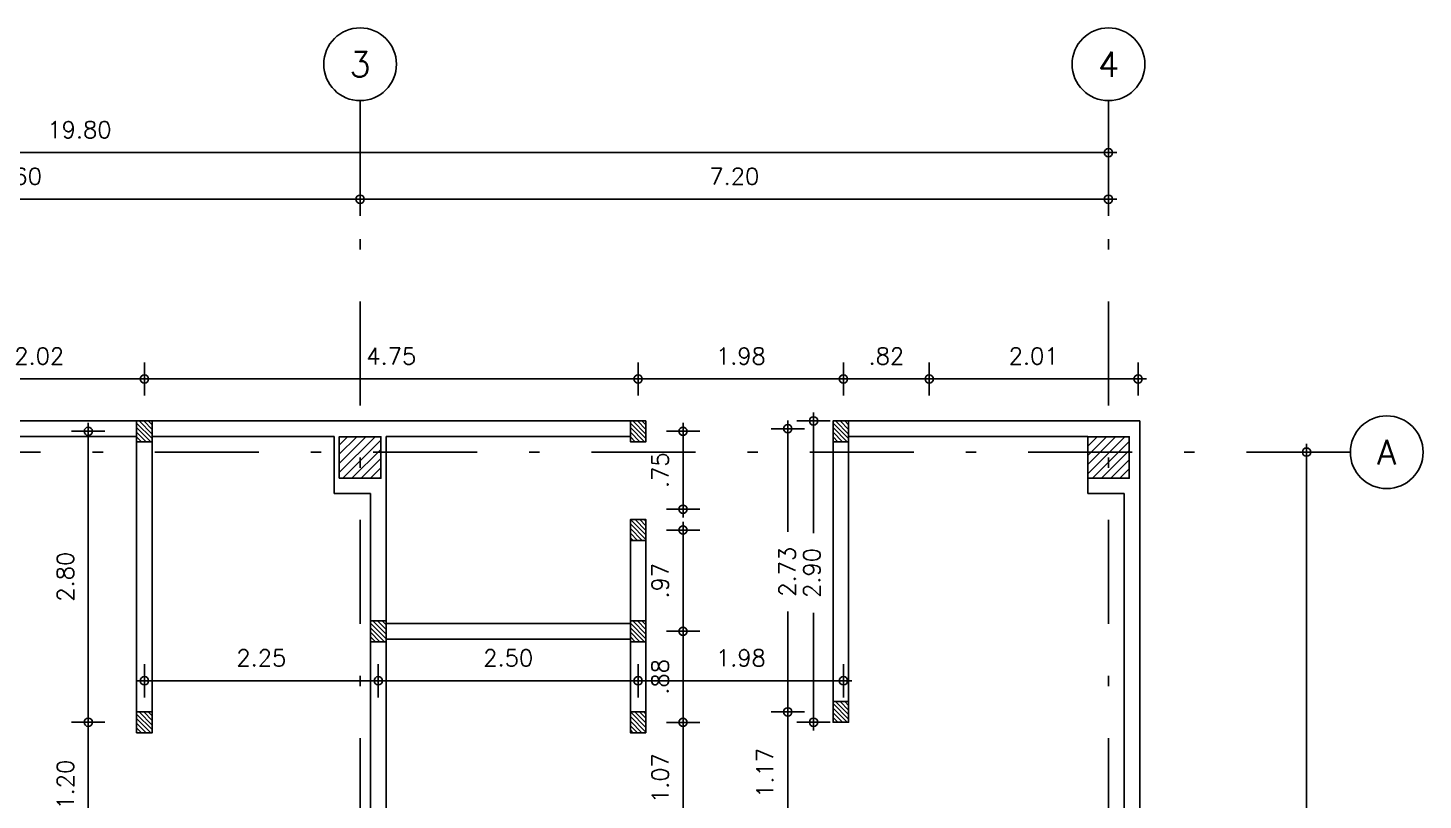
# Model space of a CAD drawing. Header units: feet. Extents: x -398 to 164, y -304 to 319.
# Drawn here: x 150.55 to 163.98, y -87.27 to -79.84 of the extents above; entities that cross this region are included whole.
import ezdxf
from ezdxf.enums import TextEntityAlignment as Align

# ---------------------------------------------------------------- set-up
doc = ezdxf.new("R2010")
doc.units = ezdxf.units.FT
doc.header["$MEASUREMENT"] = 0
doc.linetypes.add('TRAZO_Y_PUNTOX2', pattern=[2, 1, -0.5, 0, -0.5])
doc.layers.get('DEFPOINTS').update_dxf_attribs({"lineweight": 0})
for name, color, linetype in [('A-EJES', 8, 'TRAZO_Y_PUNTOX2'), ('COL-VIS', 1, 'Continuous'), ('COLUMNETAS', 6, 'Continuous'), ('DIM', 7, 'Continuous'), ('HATCH-COL', 9, 'Continuous'), ('MUROS', 1, 'Continuous')]:
    doc.layers.add(name, color=color, linetype=linetype)
doc.styles.add('D100N', font='romans.shx', dxfattribs={"height": 0.16})
doc.styles.add('SETEYCO', font='ROMANS.shx', dxfattribs={"width": 0.9, "height": 0.24})
doc.dimstyles.new('D100', dxfattribs={"dimtxt": 0.15, "dimasz": 0.08, "dimexe": 0, "dimexo": 0, "dimgap": 0.14, "dimtad": 1, "dimzin": 4, "dimdsep": 46, "dimtxsty": 'D100N', "dimblk1": 'DIMBLK', "dimblk2": 'DIMBLK', "dimsah": 1, "dimcen": 0.09, "dimse1": 1, "dimse2": 1, "dimclrd": 9, "dimclre": 256, "dimclrt": 256, "dimadec": 0, "dimazin": 0, "dimtfac": 6, "dimtix": 1, "dimtmove": 2, "dimatfit": 3, "dimfxl": 1, "dimtvp": 0.466667, "dimtolj": 1, "dimtzin": 4, "dimarcsym": 0})
pattern_1 = [(315, (225.418723, -124.818556), (0.022097087, 0.022097087), [])]
pattern_2 = [(315, (232.118724, -124.718582), (0.022097087, 0.022097087), [])]
pattern_3 = [(315, (225.418723, -122.018557), (0.022097087, 0.022097087), [])]
pattern_4 = [(315, (227.668724, -123.943556), (0.022097087, 0.022097087), [])]
pattern_5 = [(315, (230.168724, -123.943556), (0.022097087, 0.022097087), [])]
pattern_6 = [(315, (230.168724, -122.018556), (0.022097087, 0.022097087), [])]
pattern_7 = [(45, (222.200404, 4e-08), (-0.044194174, 0.044194174), [])]
pattern_8 = [(45, (239.339916, 0.823893), (-0.044194174, 0.044194174), [])]

# ---------------------------------------------------------------- blocks, each defined once
blk = doc.blocks.new('DIMBLK')
for q in [(0, 2), (0, -2), (-1, 0), (1, 0)]:
    blk.add_line((0, 0), q)
blk.add_circle((0, 0), 0.5)
blk = doc.blocks.new('*D125')
at = {"layer": 'DEFPOINTS', "color": 0, "transparency": 16777216}
for p in [(161.377, -83.923), (159.305, -91.624), (162.855, -91.624)]:
    blk.add_point(p, dxfattribs=at)
at = {"layer": 'DIM', "color": 9, "lineweight": -2, "transparency": 16777216}
blk.add_line((162.855, -84.003), (162.855, -91.544), dxfattribs=at)
at = {"layer": 'DIM', "color": 9, "lineweight": -2, "transparency": 16777216, "xscale": 0.08, "yscale": 0.08, "zscale": 0.08}
for p, rotation in [((162.855, -83.923), 90), ((162.855, -91.624), 270)]:
    blk.add_blockref('DIMBLK', p, dxfattribs=dict(at, rotation=rotation))
at = {"layer": 'DIM', "transparency": 16777216, "insert": (162.635, -87.774), "char_height": 0.16, "attachment_point": 5, "rotation": 90, "style": 'D100N'}
blk.add_mtext('\\A1;7.70', dxfattribs=at)
blk = doc.blocks.new('*D131')
at = {"layer": 'DEFPOINTS', "color": 0, "transparency": 16777216}
for p in [(153.749, -81.489), (153.749, -83.774), (160.949, -83.774)]:
    blk.add_point(p, dxfattribs=at)
at = {"layer": 'DIM', "color": 9, "lineweight": -2, "transparency": 16777216}
blk.add_line((160.869, -81.489), (153.829, -81.489), dxfattribs=at)
at = {"layer": 'DIM', "color": 9, "lineweight": -2, "transparency": 16777216, "xscale": 0.08, "yscale": 0.08, "zscale": 0.08, "rotation": 180}
blk.add_blockref('DIMBLK', (153.749, -81.489), dxfattribs=at)
at = {"layer": 'DIM', "color": 9, "lineweight": -2, "transparency": 16777216, "xscale": 0.08, "yscale": 0.08, "zscale": 0.08}
blk.add_blockref('DIMBLK', (160.949, -81.489), dxfattribs=at)
at = {"layer": 'DIM', "transparency": 16777216, "insert": (157.349, -81.269), "char_height": 0.16, "attachment_point": 5, "style": 'D100N'}
blk.add_mtext('\\A1;7.20', dxfattribs=at)
blk = doc.blocks.new('*D132')
at = {"layer": 'DEFPOINTS', "color": 0, "transparency": 16777216}
for p in [(147.149, -81.489), (147.149, -83.722), (153.749, -83.774)]:
    blk.add_point(p, dxfattribs=at)
at = {"layer": 'DIM', "color": 9, "lineweight": -2, "transparency": 16777216}
blk.add_line((153.669, -81.489), (147.229, -81.489), dxfattribs=at)
at = {"layer": 'DIM', "color": 9, "lineweight": -2, "transparency": 16777216, "xscale": 0.08, "yscale": 0.08, "zscale": 0.08, "rotation": 180}
blk.add_blockref('DIMBLK', (147.149, -81.489), dxfattribs=at)
at = {"layer": 'DIM', "color": 9, "lineweight": -2, "transparency": 16777216, "xscale": 0.08, "yscale": 0.08, "zscale": 0.08}
blk.add_blockref('DIMBLK', (153.749, -81.489), dxfattribs=at)
at = {"layer": 'DIM', "transparency": 16777216, "insert": (150.449, -81.269), "char_height": 0.16, "attachment_point": 5, "style": 'D100N'}
blk.add_mtext('\\A1;6.60', dxfattribs=at)
blk = doc.blocks.new('*D134')
at = {"layer": 'DEFPOINTS', "color": 0, "transparency": 16777216}
for p in [(160.949, -81.041), (141.149, -83.622), (160.949, -83.774)]:
    blk.add_point(p, dxfattribs=at)
at = {"layer": 'DIM', "color": 9, "lineweight": -2, "transparency": 16777216}
blk.add_line((141.229, -81.041), (160.869, -81.041), dxfattribs=at)
at = {"layer": 'DIM', "color": 9, "lineweight": -2, "transparency": 16777216, "xscale": 0.08, "yscale": 0.08, "zscale": 0.08, "rotation": 180}
blk.add_blockref('DIMBLK', (141.149, -81.041), dxfattribs=at)
at = {"layer": 'DIM', "color": 9, "lineweight": -2, "transparency": 16777216, "xscale": 0.08, "yscale": 0.08, "zscale": 0.08}
blk.add_blockref('DIMBLK', (160.949, -81.041), dxfattribs=at)
at = {"layer": 'DIM', "transparency": 16777216, "insert": (151.049, -80.821), "char_height": 0.16, "attachment_point": 5, "style": 'D100N'}
blk.add_mtext('\\A1;19.80', dxfattribs=at)
blk = doc.blocks.new('*D142')
at = {"layer": 'DEFPOINTS', "color": 0, "transparency": 16777216}
for p in [(151.674, -83.219), (149.649, -83.622), (151.674, -83.622)]:
    blk.add_point(p, dxfattribs=at)
at = {"layer": 'DIM', "color": 9, "lineweight": -2, "transparency": 16777216}
blk.add_line((149.729, -83.219), (151.594, -83.219), dxfattribs=at)
at = {"layer": 'DIM', "color": 9, "lineweight": -2, "transparency": 16777216, "xscale": 0.08, "yscale": 0.08, "zscale": 0.08, "rotation": 180}
blk.add_blockref('DIMBLK', (149.649, -83.219), dxfattribs=at)
at = {"layer": 'DIM', "color": 9, "lineweight": -2, "transparency": 16777216, "xscale": 0.08, "yscale": 0.08, "zscale": 0.08}
blk.add_blockref('DIMBLK', (151.674, -83.219), dxfattribs=at)
at = {"layer": 'DIM', "transparency": 16777216, "insert": (150.662, -82.999), "char_height": 0.16, "attachment_point": 5, "style": 'D100N'}
blk.add_mtext('\\A1;2.02', dxfattribs=at)
blk = doc.blocks.new('*D143')
at = {"layer": 'DEFPOINTS', "color": 0, "transparency": 16777216}
for p in [(156.424, -83.219), (151.674, -83.622), (156.424, -83.622)]:
    blk.add_point(p, dxfattribs=at)
at = {"layer": 'DIM', "color": 9, "lineweight": -2, "transparency": 16777216}
blk.add_line((151.754, -83.219), (156.344, -83.219), dxfattribs=at)
at = {"layer": 'DIM', "color": 9, "lineweight": -2, "transparency": 16777216, "xscale": 0.08, "yscale": 0.08, "zscale": 0.08, "rotation": 180}
blk.add_blockref('DIMBLK', (151.674, -83.219), dxfattribs=at)
at = {"layer": 'DIM', "color": 9, "lineweight": -2, "transparency": 16777216, "xscale": 0.08, "yscale": 0.08, "zscale": 0.08}
blk.add_blockref('DIMBLK', (156.424, -83.219), dxfattribs=at)
at = {"layer": 'DIM', "transparency": 16777216, "insert": (154.049, -82.999), "char_height": 0.16, "attachment_point": 5, "style": 'D100N'}
blk.add_mtext('\\A1;4.75', dxfattribs=at)
blk = doc.blocks.new('*D144')
at = {"layer": 'DEFPOINTS', "color": 0, "transparency": 16777216}
for p in [(158.399, -83.219), (156.424, -83.622), (158.399, -83.622)]:
    blk.add_point(p, dxfattribs=at)
at = {"layer": 'DIM', "color": 9, "lineweight": -2, "transparency": 16777216}
blk.add_line((156.504, -83.219), (158.319, -83.219), dxfattribs=at)
at = {"layer": 'DIM', "color": 9, "lineweight": -2, "transparency": 16777216, "xscale": 0.08, "yscale": 0.08, "zscale": 0.08, "rotation": 180}
blk.add_blockref('DIMBLK', (156.424, -83.219), dxfattribs=at)
at = {"layer": 'DIM', "color": 9, "lineweight": -2, "transparency": 16777216, "xscale": 0.08, "yscale": 0.08, "zscale": 0.08}
blk.add_blockref('DIMBLK', (158.399, -83.219), dxfattribs=at)
at = {"layer": 'DIM', "transparency": 16777216, "insert": (157.412, -82.999), "char_height": 0.16, "attachment_point": 5, "style": 'D100N'}
blk.add_mtext('\\A1;1.98', dxfattribs=at)
blk = doc.blocks.new('*D145')
at = {"layer": 'DEFPOINTS', "color": 0, "transparency": 16777216}
for p in [(159.224, -83.219), (158.399, -83.622), (159.224, -83.622)]:
    blk.add_point(p, dxfattribs=at)
at = {"layer": 'DIM', "color": 9, "lineweight": -2, "transparency": 16777216}
blk.add_line((158.479, -83.219), (159.144, -83.219), dxfattribs=at)
at = {"layer": 'DIM', "color": 9, "lineweight": -2, "transparency": 16777216, "xscale": 0.08, "yscale": 0.08, "zscale": 0.08, "rotation": 180}
blk.add_blockref('DIMBLK', (158.399, -83.219), dxfattribs=at)
at = {"layer": 'DIM', "color": 9, "lineweight": -2, "transparency": 16777216, "xscale": 0.08, "yscale": 0.08, "zscale": 0.08}
blk.add_blockref('DIMBLK', (159.224, -83.219), dxfattribs=at)
at = {"layer": 'DIM', "transparency": 16777216, "insert": (158.812, -82.999), "char_height": 0.16, "attachment_point": 5, "style": 'D100N'}
blk.add_mtext('\\A1;.82', dxfattribs=at)
blk = doc.blocks.new('*D146')
at = {"layer": 'DEFPOINTS', "color": 0, "transparency": 16777216}
for p in [(153.924, -85.747), (156.424, -85.747), (156.424, -86.123)]:
    blk.add_point(p, dxfattribs=at)
at = {"layer": 'DIM', "color": 9, "lineweight": -2, "transparency": 16777216}
blk.add_line((154.004, -86.123), (156.344, -86.123), dxfattribs=at)
at = {"layer": 'DIM', "color": 9, "lineweight": -2, "transparency": 16777216, "xscale": 0.08, "yscale": 0.08, "zscale": 0.08, "rotation": 180}
blk.add_blockref('DIMBLK', (153.924, -86.123), dxfattribs=at)
at = {"layer": 'DIM', "color": 9, "lineweight": -2, "transparency": 16777216, "xscale": 0.08, "yscale": 0.08, "zscale": 0.08}
blk.add_blockref('DIMBLK', (156.424, -86.123), dxfattribs=at)
at = {"layer": 'DIM', "transparency": 16777216, "insert": (155.174, -85.903), "char_height": 0.16, "attachment_point": 5, "style": 'D100N'}
blk.add_mtext('\\A1;2.50', dxfattribs=at)
blk = doc.blocks.new('*D147')
at = {"layer": 'DEFPOINTS', "color": 0, "transparency": 16777216}
for p in [(156.424, -85.747), (158.399, -85.922), (158.399, -86.123)]:
    blk.add_point(p, dxfattribs=at)
at = {"layer": 'DIM', "color": 9, "lineweight": -2, "transparency": 16777216}
blk.add_line((156.504, -86.123), (158.319, -86.123), dxfattribs=at)
at = {"layer": 'DIM', "color": 9, "lineweight": -2, "transparency": 16777216, "xscale": 0.08, "yscale": 0.08, "zscale": 0.08, "rotation": 180}
blk.add_blockref('DIMBLK', (156.424, -86.123), dxfattribs=at)
at = {"layer": 'DIM', "color": 9, "lineweight": -2, "transparency": 16777216, "xscale": 0.08, "yscale": 0.08, "zscale": 0.08}
blk.add_blockref('DIMBLK', (158.399, -86.123), dxfattribs=at)
at = {"layer": 'DIM', "transparency": 16777216, "insert": (157.412, -85.903), "char_height": 0.16, "attachment_point": 5, "style": 'D100N'}
blk.add_mtext('\\A1;1.98', dxfattribs=at)
blk = doc.blocks.new('*D148')
at = {"layer": 'DEFPOINTS', "color": 0, "transparency": 16777216}
for p in [(153.924, -85.747), (151.674, -86.123), (151.674, -86.422)]:
    blk.add_point(p, dxfattribs=at)
at = {"layer": 'DIM', "color": 9, "lineweight": -2, "transparency": 16777216}
blk.add_line((153.844, -86.123), (151.754, -86.123), dxfattribs=at)
at = {"layer": 'DIM', "color": 9, "lineweight": -2, "transparency": 16777216, "xscale": 0.08, "yscale": 0.08, "zscale": 0.08, "rotation": 180}
blk.add_blockref('DIMBLK', (151.674, -86.123), dxfattribs=at)
at = {"layer": 'DIM', "color": 9, "lineweight": -2, "transparency": 16777216, "xscale": 0.08, "yscale": 0.08, "zscale": 0.08}
blk.add_blockref('DIMBLK', (153.924, -86.123), dxfattribs=at)
at = {"layer": 'DIM', "transparency": 16777216, "insert": (152.799, -85.903), "char_height": 0.16, "attachment_point": 5, "style": 'D100N'}
blk.add_mtext('\\A1;2.25', dxfattribs=at)
blk = doc.blocks.new('*D149')
at = {"layer": 'DEFPOINTS', "color": 0, "transparency": 16777216}
for p in [(151.599, -83.722), (151.134, -86.522), (151.599, -86.522)]:
    blk.add_point(p, dxfattribs=at)
at = {"layer": 'DIM', "color": 9, "lineweight": -2, "transparency": 16777216}
blk.add_line((151.134, -83.802), (151.134, -86.442), dxfattribs=at)
at = {"layer": 'DIM', "color": 9, "lineweight": -2, "transparency": 16777216, "xscale": 0.08, "yscale": 0.08, "zscale": 0.08}
for p, rotation in [((151.134, -83.722), 90), ((151.134, -86.522), 270)]:
    blk.add_blockref('DIMBLK', p, dxfattribs=dict(at, rotation=rotation))
at = {"layer": 'DIM', "transparency": 16777216, "insert": (150.914, -85.122), "char_height": 0.16, "attachment_point": 5, "rotation": 90, "style": 'D100N'}
blk.add_mtext('\\A1;2.80', dxfattribs=at)
blk = doc.blocks.new('*D150')
at = {"layer": 'DEFPOINTS', "color": 0, "transparency": 16777216}
for p in [(151.599, -86.522), (151.134, -87.722), (151.599, -87.722)]:
    blk.add_point(p, dxfattribs=at)
at = {"layer": 'DIM', "color": 9, "lineweight": -2, "transparency": 16777216}
blk.add_line((151.134, -86.602), (151.134, -87.642), dxfattribs=at)
at = {"layer": 'DIM', "color": 9, "lineweight": -2, "transparency": 16777216, "xscale": 0.08, "yscale": 0.08, "zscale": 0.08}
for p, rotation in [((151.134, -86.522), 90), ((151.134, -87.722), 270)]:
    blk.add_blockref('DIMBLK', p, dxfattribs=dict(at, rotation=rotation))
at = {"layer": 'DIM', "transparency": 16777216, "insert": (150.914, -87.122), "char_height": 0.16, "attachment_point": 5, "rotation": 90, "style": 'D100N'}
blk.add_mtext('\\A1;1.20', dxfattribs=at)
blk = doc.blocks.new('EJE-90', base_point=(0, -0.23))
blk.add_circle((0, 0.12), 0.35)
at = {"style": 'SETEYCO'}
blk.add_attdef('ID-EJEJE', text='', height=0.24, dxfattribs=at).set_placement((0, 0), align=Align.CENTER)
blk = doc.blocks.new('*D201')
at = {"layer": 'DEFPOINTS', "color": 0, "transparency": 16777216}
for p in [(161.234, -83.219), (159.224, -83.622), (161.234, -83.622)]:
    blk.add_point(p, dxfattribs=at)
at = {"layer": 'DIM', "color": 9, "lineweight": -2, "transparency": 16777216}
blk.add_line((159.304, -83.219), (161.154, -83.219), dxfattribs=at)
at = {"layer": 'DIM', "color": 9, "lineweight": -2, "transparency": 16777216, "xscale": 0.08, "yscale": 0.08, "zscale": 0.08, "rotation": 180}
blk.add_blockref('DIMBLK', (159.224, -83.219), dxfattribs=at)
at = {"layer": 'DIM', "color": 9, "lineweight": -2, "transparency": 16777216, "xscale": 0.08, "yscale": 0.08, "zscale": 0.08}
blk.add_blockref('DIMBLK', (161.234, -83.219), dxfattribs=at)
at = {"layer": 'DIM', "transparency": 16777216, "insert": (160.229, -82.999), "char_height": 0.16, "attachment_point": 5, "style": 'D100N'}
blk.add_mtext('\\A1;2.01', dxfattribs=at)
blk = doc.blocks.new('*D312')
at = {"layer": 'DEFPOINTS', "color": 0, "transparency": 16777216}
for p in [(158.299, -86.422), (157.864, -87.597), (158.299, -87.597)]:
    blk.add_point(p, dxfattribs=at)
at = {"layer": 'DIM', "color": 9, "lineweight": -2, "transparency": 16777216}
blk.add_line((157.864, -86.502), (157.864, -87.517), dxfattribs=at)
at = {"layer": 'DIM', "color": 9, "lineweight": -2, "transparency": 16777216, "xscale": 0.08, "yscale": 0.08, "zscale": 0.08}
for p, rotation in [((157.864, -86.422), 90), ((157.864, -87.597), 270)]:
    blk.add_blockref('DIMBLK', p, dxfattribs=dict(at, rotation=rotation))
at = {"layer": 'DIM', "transparency": 16777216, "insert": (157.644, -87.01), "char_height": 0.16, "attachment_point": 5, "rotation": 90, "style": 'D100N'}
blk.add_mtext('\\A1;1.17', dxfattribs=at)
blk = doc.blocks.new('*D313')
at = {"layer": 'DEFPOINTS', "color": 0, "transparency": 16777216}
for p in [(157.864, -83.697), (158.299, -83.697), (158.299, -86.422)]:
    blk.add_point(p, dxfattribs=at)
at = {"layer": 'DIM', "color": 9, "lineweight": -2, "transparency": 16777216}
for p, q in [((157.864, -83.777), (157.864, -84.69)), ((157.864, -86.342), (157.864, -85.457))]:
    blk.add_line(p, q, dxfattribs=at)
at = {"layer": 'DIM', "color": 9, "lineweight": -2, "transparency": 16777216, "xscale": 0.08, "yscale": 0.08, "zscale": 0.08}
for p, rotation in [((157.864, -83.697), 90), ((157.864, -86.422), 270)]:
    blk.add_blockref('DIMBLK', p, dxfattribs=dict(at, rotation=rotation))
at = {"layer": 'DIM', "transparency": 16777216, "insert": (157.858, -85.074), "char_height": 0.16, "attachment_point": 5, "rotation": 90, "style": 'D100N'}
blk.add_mtext('\\A1;2.73', dxfattribs=at)
blk = doc.blocks.new('*D314')
at = {"layer": 'DEFPOINTS', "color": 0, "transparency": 16777216}
for p in [(156.499, -85.647), (156.856, -85.647), (156.499, -86.523)]:
    blk.add_point(p, dxfattribs=at)
at = {"layer": 'DIM', "color": 9, "lineweight": -2, "transparency": 16777216}
blk.add_line((156.856, -86.443), (156.856, -85.727), dxfattribs=at)
at = {"layer": 'DIM', "color": 9, "lineweight": -2, "transparency": 16777216, "xscale": 0.08, "yscale": 0.08, "zscale": 0.08}
for p, rotation in [((156.856, -85.647), 90), ((156.856, -86.523), 270)]:
    blk.add_blockref('DIMBLK', p, dxfattribs=dict(at, rotation=rotation))
at = {"layer": 'DIM', "transparency": 16777216, "insert": (156.636, -86.085), "char_height": 0.16, "attachment_point": 5, "rotation": 90, "style": 'D100N'}
blk.add_mtext('\\A1;.88', dxfattribs=at)
blk = doc.blocks.new('*D315')
at = {"layer": 'DEFPOINTS', "color": 0, "transparency": 16777216}
for p in [(156.499, -84.672), (156.856, -84.672), (156.499, -85.647)]:
    blk.add_point(p, dxfattribs=at)
at = {"layer": 'DIM', "color": 9, "lineweight": -2, "transparency": 16777216}
blk.add_line((156.856, -85.567), (156.856, -84.752), dxfattribs=at)
at = {"layer": 'DIM', "color": 9, "lineweight": -2, "transparency": 16777216, "xscale": 0.08, "yscale": 0.08, "zscale": 0.08}
for p, rotation in [((156.856, -84.672), 90), ((156.856, -85.647), 270)]:
    blk.add_blockref('DIMBLK', p, dxfattribs=dict(at, rotation=rotation))
at = {"layer": 'DIM', "transparency": 16777216, "insert": (156.636, -85.16), "char_height": 0.16, "attachment_point": 5, "rotation": 90, "style": 'D100N'}
blk.add_mtext('\\A1;.97', dxfattribs=at)
blk = doc.blocks.new('*D316')
at = {"layer": 'DEFPOINTS', "color": 0, "transparency": 16777216}
for p in [(156.499, -83.722), (156.856, -83.722), (156.499, -84.472)]:
    blk.add_point(p, dxfattribs=at)
at = {"layer": 'DIM', "color": 9, "lineweight": -2, "transparency": 16777216}
blk.add_line((156.856, -84.392), (156.856, -83.802), dxfattribs=at)
at = {"layer": 'DIM', "color": 9, "lineweight": -2, "transparency": 16777216, "xscale": 0.08, "yscale": 0.08, "zscale": 0.08}
for p, rotation in [((156.856, -83.722), 90), ((156.856, -84.472), 270)]:
    blk.add_blockref('DIMBLK', p, dxfattribs=dict(at, rotation=rotation))
at = {"layer": 'DIM', "transparency": 16777216, "insert": (156.636, -84.097), "char_height": 0.16, "attachment_point": 5, "rotation": 90, "style": 'D100N'}
blk.add_mtext('\\A1;.75', dxfattribs=at)
blk = doc.blocks.new('*D327')
at = {"layer": 'DEFPOINTS', "color": 0, "transparency": 16777216}
for p in [(158.112, -83.622), (158.299, -83.622), (158.299, -86.522)]:
    blk.add_point(p, dxfattribs=at)
at = {"layer": 'DIM', "color": 9, "lineweight": -2, "transparency": 16777216}
for p, q in [((158.112, -83.702), (158.112, -84.701)), ((158.112, -86.442), (158.112, -85.469))]:
    blk.add_line(p, q, dxfattribs=at)
at = {"layer": 'DIM', "color": 9, "lineweight": -2, "transparency": 16777216, "xscale": 0.08, "yscale": 0.08, "zscale": 0.08}
for p, rotation in [((158.112, -83.622), 90), ((158.112, -86.522), 270)]:
    blk.add_blockref('DIMBLK', p, dxfattribs=dict(at, rotation=rotation))
at = {"layer": 'DIM', "transparency": 16777216, "insert": (158.095, -85.085), "char_height": 0.16, "attachment_point": 5, "rotation": 90, "style": 'D100N'}
blk.add_mtext('\\A1;2.90', dxfattribs=at)
blk = doc.blocks.new('*D328')
at = {"layer": 'DEFPOINTS', "color": 0, "transparency": 16777216}
for p in [(156.499, -86.523), (156.856, -86.523), (156.499, -87.597)]:
    blk.add_point(p, dxfattribs=at)
at = {"layer": 'DIM', "color": 9, "lineweight": -2, "transparency": 16777216}
blk.add_line((156.856, -87.517), (156.856, -86.603), dxfattribs=at)
at = {"layer": 'DIM', "color": 9, "lineweight": -2, "transparency": 16777216, "xscale": 0.08, "yscale": 0.08, "zscale": 0.08}
for p, rotation in [((156.856, -86.523), 90), ((156.856, -87.597), 270)]:
    blk.add_blockref('DIMBLK', p, dxfattribs=dict(at, rotation=rotation))
at = {"layer": 'DIM', "transparency": 16777216, "insert": (156.636, -87.06), "char_height": 0.16, "attachment_point": 5, "rotation": 90, "style": 'D100N'}
blk.add_mtext('\\A1;1.07', dxfattribs=at)

msp = doc.modelspace()

# ---------------------------------------------------------------- hatches: boundary and pattern name
at = {"layer": 'HATCH-COL'}
h = msp.add_hatch(dxfattribs=at)
h.set_pattern_fill('ANSI31', color=256, scale=0.25, angle=-90)
h.set_pattern_definition(pattern_3)
h.paths.add_polyline_path([(151.7494, -83.8221), (151.7494, -83.6221), (151.5994, -83.6221), (151.5994, -83.8221)])
h = msp.add_hatch(dxfattribs=at)
h.set_pattern_fill('ANSI31', color=256, scale=0.25, angle=-90)
h.set_pattern_definition(pattern_3)
h.paths.add_polyline_path([(151.7494, -83.8221), (151.7494, -83.6221), (151.5994, -83.6221), (151.5994, -83.8221)])
h = msp.add_hatch(dxfattribs=at)
h.set_pattern_fill('ANSI31', color=256, scale=0.25, angle=-90)
h.set_pattern_definition(pattern_6)
h.paths.add_polyline_path([(156.4994, -83.8221), (156.4994, -83.6221), (156.3494, -83.6221), (156.3494, -83.8221)])
h = msp.add_hatch(dxfattribs=at)
h.set_pattern_fill('ANSI31', color=256, scale=0.25, angle=-90)
h.set_pattern_definition(pattern_6)
h.paths.add_polyline_path([(156.4994, -83.8221), (156.4994, -83.6221), (156.3494, -83.6221), (156.3494, -83.8221)])
h = msp.add_hatch(dxfattribs=at)
h.set_pattern_fill('ANSI31', color=256, scale=0.25, angle=-90)
h.set_pattern_definition([(315, (232.118724, -122.018556), (0.022097087, 0.022097087), [])])
h.paths.add_polyline_path([(158.4494, -83.8221), (158.4494, -83.6221), (158.2994, -83.6221), (158.2994, -83.8221)])
h = msp.add_hatch(dxfattribs=at)
h.set_pattern_fill('ANSI31', color=256, scale=0.5)
h.set_pattern_definition(pattern_7)
h.paths.add_polyline_path([(153.5491, -84.1741), (153.5491, -83.7741), (153.9491, -83.7741), (153.9491, -84.1741)])
h = msp.add_hatch(dxfattribs=at)
h.set_pattern_fill('ANSI31', color=256, scale=0.5)
h.set_pattern_definition(pattern_7)
h.paths.add_polyline_path([(153.5491, -84.1741), (153.5491, -83.7741), (153.9491, -83.7741), (153.9491, -84.1741)])
h = msp.add_hatch(dxfattribs=at)
h.set_pattern_fill('ANSI31', color=256, scale=0.5)
h.set_pattern_definition(pattern_8)
h.paths.add_polyline_path([(160.7491, -84.1741), (160.7491, -83.7741), (161.1491, -83.7741), (161.1491, -84.1741)])
h = msp.add_hatch(dxfattribs=at)
h.set_pattern_fill('ANSI31', color=256, scale=0.5)
h.set_pattern_definition(pattern_8)
h.paths.add_polyline_path([(160.7491, -84.1741), (160.7491, -83.7741), (161.1491, -83.7741), (161.1491, -84.1741)])
h = msp.add_hatch(dxfattribs=at)
h.set_pattern_fill('ANSI31', color=256, scale=0.25, angle=-90)
h.set_pattern_definition([(315, (230.168724, -122.768556), (0.022097087, 0.022097087), [])])
h.paths.add_polyline_path([(156.4994, -84.5721), (156.4994, -84.7721), (156.3494, -84.7721), (156.3494, -84.5721)])
h = msp.add_hatch(dxfattribs=at)
h.set_pattern_fill('ANSI31', color=256, scale=0.25, angle=-90)
h.set_pattern_definition(pattern_4)
h.paths.add_polyline_path([(153.9994, -85.7471), (153.9994, -85.5471), (153.8494, -85.5471), (153.8494, -85.7471)])
h = msp.add_hatch(dxfattribs=at)
h.set_pattern_fill('ANSI31', color=256, scale=0.25, angle=-90)
h.set_pattern_definition(pattern_4)
h.paths.add_polyline_path([(153.9994, -85.7471), (153.9994, -85.5471), (153.8494, -85.5471), (153.8494, -85.7471)])
h = msp.add_hatch(dxfattribs=at)
h.set_pattern_fill('ANSI31', color=256, scale=0.25, angle=-90)
h.set_pattern_definition(pattern_5)
h.paths.add_polyline_path([(156.4994, -85.7471), (156.4994, -85.5471), (156.3494, -85.5471), (156.3494, -85.7471)])
h = msp.add_hatch(dxfattribs=at)
h.set_pattern_fill('ANSI31', color=256, scale=0.25, angle=-90)
h.set_pattern_definition(pattern_5)
h.paths.add_polyline_path([(156.4994, -85.7471), (156.4994, -85.5471), (156.3494, -85.5471), (156.3494, -85.7471)])
h = msp.add_hatch(dxfattribs=at)
h.set_pattern_fill('ANSI31', color=256, scale=0.25, angle=-90)
h.set_pattern_definition(pattern_1)
h.paths.add_polyline_path([(151.7494, -86.6221), (151.7494, -86.4221), (151.5994, -86.4221), (151.5994, -86.6221)])
h = msp.add_hatch(dxfattribs=at)
h.set_pattern_fill('ANSI31', color=256, scale=0.25, angle=-90)
h.set_pattern_definition(pattern_1)
h.paths.add_polyline_path([(151.7494, -86.6221), (151.7494, -86.4221), (151.5994, -86.4221), (151.5994, -86.6221)])
h = msp.add_hatch(dxfattribs=at)
h.set_pattern_fill('ANSI31', color=256, scale=0.25, angle=-90)
h.set_pattern_definition([(315, (230.168724, -125.01909), (0.022097087, 0.022097087), [])])
h.paths.add_polyline_path([(156.4994, -86.4226), (156.4994, -86.6226), (156.3494, -86.6226), (156.3494, -86.4226)])
h = msp.add_hatch(dxfattribs=at)
h.set_pattern_fill('ANSI31', color=256, scale=0.25, angle=-90)
h.set_pattern_definition(pattern_2)
h.paths.add_polyline_path([(158.4494, -86.5221), (158.4494, -86.3221), (158.2994, -86.3221), (158.2994, -86.5221)])
h = msp.add_hatch(dxfattribs=at)
h.set_pattern_fill('ANSI31', color=256, scale=0.25, angle=-90)
h.set_pattern_definition(pattern_2)
h.paths.add_polyline_path([(158.4494, -86.5221), (158.4494, -86.3221), (158.2994, -86.3221), (158.2994, -86.5221)])

# ---------------------------------------------------------------- linework, layer by layer
at = {"layer": 'A-EJES'}
for points in [[(153.7491, -93.9741), (153.7491, -80.5406)], [(160.9491, -93.9741), (160.9491, -80.5406)], [(163.2758, -83.9233), (139.0491, -83.9233)]]:
    msp.add_lwpolyline(points, dxfattribs=at)
at = {"layer": 'COL-VIS'}
for points in [[(153.5491, -84.1741), (153.5491, -83.7741), (153.9491, -83.7741), (153.9491, -84.1741)], [(153.5491, -84.1741), (153.5491, -83.7741), (153.9491, -83.7741), (153.9491, -84.1741)], [(160.7491, -84.1741), (160.7491, -83.7741), (161.1491, -83.7741), (161.1491, -84.1741)], [(160.7491, -84.1741), (160.7491, -83.7741), (161.1491, -83.7741), (161.1491, -84.1741)]]:
    msp.add_lwpolyline(points, close=True, dxfattribs=at)
at = {"layer": 'COLUMNETAS'}
for points in [[(151.7494, -83.6221), (151.7494, -83.8221), (151.5994, -83.8221), (151.5994, -83.6221)], [(151.7494, -83.6221), (151.7494, -83.8221), (151.5994, -83.8221), (151.5994, -83.6221)], [(156.4994, -83.6221), (156.4994, -83.8221), (156.3494, -83.8221), (156.3494, -83.6221)], [(156.4994, -83.6221), (156.4994, -83.8221), (156.3494, -83.8221), (156.3494, -83.6221)], [(158.4494, -83.6221), (158.4494, -83.8221), (158.2994, -83.8221), (158.2994, -83.6221)], [(156.4994, -84.7721), (156.4994, -84.5721), (156.3494, -84.5721), (156.3494, -84.7721)], [(153.9994, -85.5471), (153.9994, -85.7471), (153.8494, -85.7471), (153.8494, -85.5471)], [(153.9994, -85.5471), (153.9994, -85.7471), (153.8494, -85.7471), (153.8494, -85.5471)], [(156.4994, -85.5471), (156.4994, -85.7471), (156.3494, -85.7471), (156.3494, -85.5471)], [(156.4994, -85.5471), (156.4994, -85.7471), (156.3494, -85.7471), (156.3494, -85.5471)], [(151.7494, -86.4221), (151.7494, -86.6221), (151.5994, -86.6221), (151.5994, -86.4221)], [(151.7494, -86.4221), (151.7494, -86.6221), (151.5994, -86.6221), (151.5994, -86.4221)], [(156.4994, -86.6226), (156.4994, -86.4226), (156.3494, -86.4226), (156.3494, -86.6226)], [(158.4494, -86.3221), (158.4494, -86.5221), (158.2994, -86.5221), (158.2994, -86.3221)], [(158.4494, -86.3221), (158.4494, -86.5221), (158.2994, -86.5221), (158.2994, -86.3221)]]:
    msp.add_lwpolyline(points, close=True, dxfattribs=at)
at = {"layer": 'MUROS', "color": 6}
for p, q in [((149.5494, -83.6221), (151.5994, -83.6221)), ((151.7494, -83.6221), (153.9994, -83.6221)), ((153.9994, -83.6221), (156.3494, -83.6221)), ((161.2494, -83.6221), (158.2994, -83.6221)), ((158.2994, -83.6221), (158.2994, -83.7721)), ((158.2994, -83.6221), (158.2994, -83.7721)), ((161.2494, -83.6221), (161.2494, -89.2221)), ((147.3994, -83.7721), (151.5994, -83.7721)), ((151.5994, -83.7721), (151.5994, -86.6221)), ((151.7494, -83.7721), (153.4994, -83.7721)), ((151.7494, -83.7721), (151.7494, -86.6221)), ((153.4994, -83.7721), (153.4994, -84.3221)), ((153.9994, -83.7721), (153.9994, -85.5721)), ((156.3494, -83.7721), (153.9994, -83.7721)), ((158.2994, -83.7721), (158.2994, -85.7721)), ((159.1494, -83.7721), (158.4494, -83.7721)), ((158.4494, -83.7721), (158.4494, -85.9221)), ((160.7494, -83.7721), (159.1494, -83.7721)), ((160.7494, -83.7721), (160.7494, -84.3221)), ((153.4994, -84.3221), (153.8494, -84.3221)), ((153.8494, -84.3221), (153.8494, -87.6221)), ((161.0994, -84.3221), (160.7494, -84.3221)), ((161.0994, -84.3221), (161.0994, -87.5221)), ((156.4994, -84.5721), (156.3494, -84.5721)), ((156.3494, -85.5471), (156.3494, -84.5721)), ((156.4994, -85.5221), (156.4994, -84.5721)), ((156.4994, -85.4721), (156.4994, -85.8221)), ((156.3494, -85.5721), (153.9994, -85.5721)), ((153.9994, -85.7221), (153.9994, -87.5221)), ((156.3494, -85.7221), (153.9994, -85.7221)), ((156.3494, -85.7221), (156.3494, -85.8221)), ((156.3494, -86.6226), (156.3494, -85.8231)), ((156.4994, -86.6226), (156.4994, -85.8022)), ((158.2994, -85.7721), (158.2994, -86.5221)), ((158.4494, -85.9221), (158.4494, -86.5221)), ((158.2994, -86.5221), (158.4494, -86.5221)), ((151.5994, -86.6221), (151.7494, -86.6221)), ((156.4994, -86.6226), (156.3494, -86.6226))]:
    msp.add_line(p, q, dxfattribs=at)

# ---------------------------------------------------------------- block references
for p, values in [((153.7491, -80.5406), {'ID-EJEJE': '3'}), ((160.9491, -80.5406), {'ID-EJEJE': '4'}), ((163.6258, -84.2733), {'ID-EJEJE': 'A'})]:
    msp.add_blockref('EJE-90', p).add_auto_attribs(values)

# ---------------------------------------------------------------- dimensions: what is measured, and where the dimension line sits
at = {"layer": 'DIM'}
for base, p1, p2, picture, middle in [((160.9491, -81.0406), (141.1491, -83.6221), (160.9491, -83.7741), '*D134', (151.0491, -80.8206)), ((147.1494, -81.4886), (153.7491, -83.7741), (147.1494, -83.7221), '*D132', (150.4493, -81.2686)), ((153.7491, -81.4886), (160.9491, -83.7741), (153.7491, -83.7741), '*D131', (157.3491, -81.2686)), ((151.674397, -83.219472), (149.649398, -83.622052), (151.674397, -83.622052), '*D142', (150.661898, -82.999472)), ((156.4244, -83.2195), (151.6744, -83.6221), (156.4244, -83.6221), '*D143', (154.0494, -82.9995)), ((158.3993983, -83.2194715), (156.4243979, -83.6220514), (158.3993983, -83.6220508), '*D144', (157.4118981, -82.9994715)), ((159.224398, -83.2194715), (158.3993983, -83.6220508), (159.224398, -83.6220508), '*D145', (158.8118982, -82.9994715)), ((161.2344, -83.2195), (159.2244, -83.6221), (161.2344, -83.6221), '*D201', (160.2294, -82.9995)), ((151.6744, -86.123), (153.9244, -85.7471), (151.6744, -86.4221), '*D148', (152.7994, -85.903)), ((156.4244, -86.123), (153.9244, -85.7471), (156.4244, -85.7471), '*D146', (155.1744, -85.903)), ((158.3993983, -86.1229741), (156.4243981, -85.7470508), (158.3993983, -85.9220508), '*D147', (157.4118982, -85.9029741))]:
    dim = msp.add_linear_dim(base=base, p1=p1, p2=p2, dimstyle='D100', dxfattribs=at)
    dim.commit()
    dim.dimension.update_dxf_attribs({"geometry": picture, "text_midpoint": middle})
for base, p1, p2, picture, middle in [((157.86433, -83.69705), (158.2994, -86.42208), (158.2994, -83.69705), '*D313', (157.85754, -85.07352)), ((158.1121, -83.6221), (158.2994, -86.5221), (158.2994, -83.6221), '*D327', (158.0953, -85.0848))]:
    dim = msp.add_linear_dim(base=base, p1=p1, p2=p2, angle=90, dimstyle='D100', override={"dimfxl": 0}, dxfattribs=at)
    dim.commit()
    dim.dimension.update_dxf_attribs({"geometry": picture, "text_midpoint": middle, "dimtype": 160})
for base, p1, p2, picture, middle in [((151.1345, -86.5221), (151.5994, -83.7221), (151.5994, -86.5221), '*D149', (150.9145, -85.1221)), ((162.8549, -91.6241), (161.377, -83.9233), (159.3052, -91.6241), '*D125', (162.6349, -87.7737)), ((151.1345, -87.7221), (151.5994, -86.5221), (151.5994, -87.7221), '*D150', (150.9145, -87.1221))]:
    dim = msp.add_linear_dim(base=base, p1=p1, p2=p2, angle=90, dimstyle='D100', dxfattribs=at)
    dim.commit()
    dim.dimension.update_dxf_attribs({"geometry": picture, "text_midpoint": middle})
for base, p1, p2, picture, middle in [((156.8564, -83.7221), (156.4994, -84.4721), (156.4994, -83.7221), '*D316', (156.6364, -84.0971)), ((156.8564374423, -84.672050796), (156.4993982766, -85.6470507954), (156.4993982763, -84.672050796), '*D315', (156.6364374423, -85.1595507957)), ((156.8564, -85.6471), (156.4994, -86.5226), (156.4994, -85.6471), '*D314', (156.6364, -86.0848)), ((157.86433, -87.59705), (158.2994, -86.42208), (158.2994, -87.59705), '*D312', (157.64433, -87.00956)), ((156.8564, -86.5226), (156.4994, -87.5971), (156.4994, -86.5226), '*D328', (156.6364, -87.0598))]:
    dim = msp.add_linear_dim(base=base, p1=p1, p2=p2, angle=90, dimstyle='D100', override={"dimfxl": 0}, dxfattribs=at)
    dim.commit()
    dim.dimension.update_dxf_attribs({"geometry": picture, "text_midpoint": middle})

doc.saveas('drawing.dxf')
